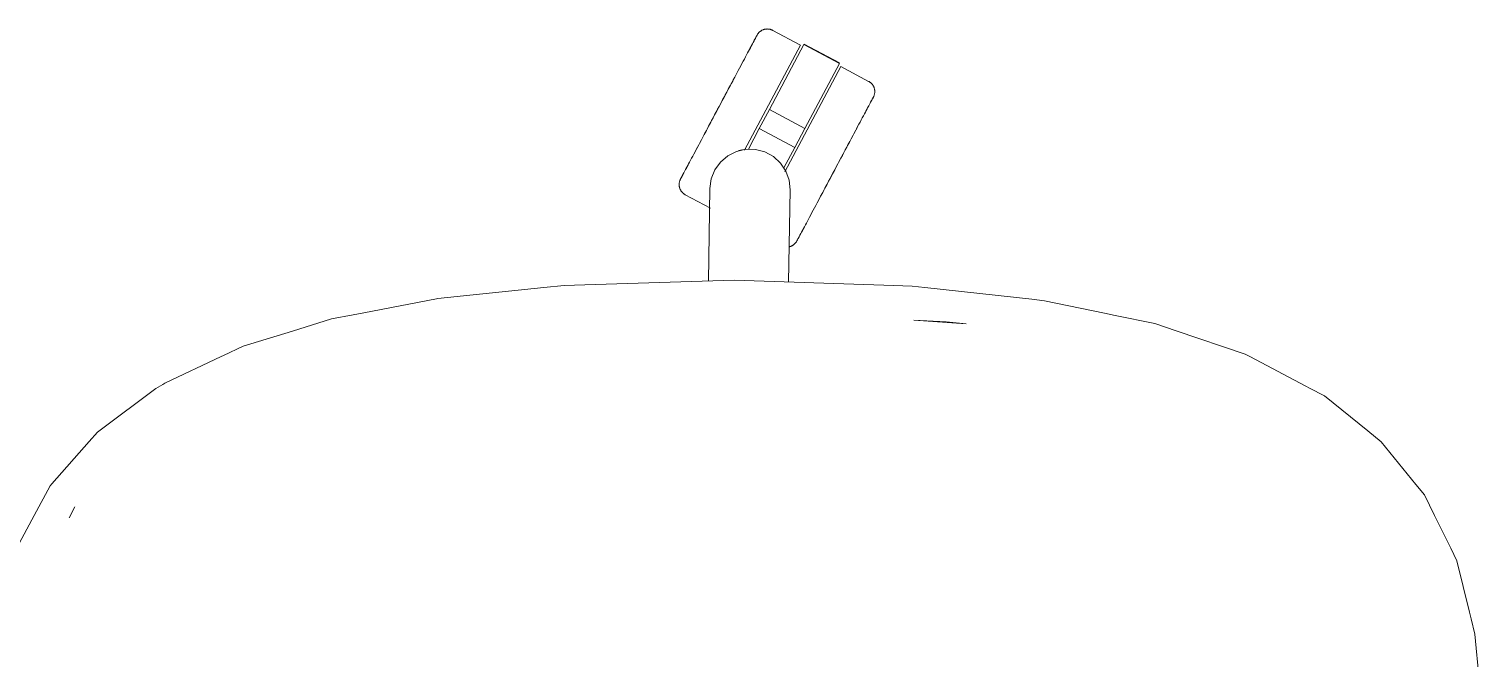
# Model space of a CAD drawing. Header units: millimetres. Extents: x 155927 to 317870, y -36033 to 97293.
# Drawn here: x 176672 to 177178, y 16929 to 17149 of the extents above; entities that cross this region are included whole.
import ezdxf

# ---------------------------------------------------------------- set-up
doc = ezdxf.new("R2010")
doc.units = ezdxf.units.MM
doc.header["$MEASUREMENT"] = 0
doc.layers.add('G-IMPT', color=8, linetype='CONTINUOUS', lineweight=9)
doc.layers.add('I-FURN', color=8, linetype='CONTINUOUS', lineweight=9)

msp = doc.modelspace()

# ---------------------------------------------------------------- linework, layer by layer
at = {"layer": 'G-IMPT'}
for p, q in [((176814.78, 17054.77), (176851.77, 17058.59)), ((176851.77, 17058.59), (176858.84, 17059.32)), ((176866.09, 17059.54), (176858.84, 17059.32)), ((176918.26, 17061.16), (176866.09, 17059.54)), ((176970.44, 17059.46), (176918.26, 17061.16)), ((176970.44, 17059.46), (176980.38, 17059.13)), ((176984.75, 17058.65), (176980.38, 17059.13)), ((176984.75, 17058.65), (177022.2, 17054.52)), ((176788.94, 17049.81), (176814.31, 17054.68)), ((176814.78, 17054.77), (176814.31, 17054.68)), ((177026.62, 17054.03), (177022.2, 17054.52)), ((177047.56, 17049.69), (177026.62, 17054.03)), ((176777.67, 17047.65), (176785.27, 17049.11)), ((176788.94, 17049.81), (176785.27, 17049.11)), ((177047.56, 17049.69), (177051.24, 17048.92)), ((177051.24, 17048.92), (177065.06, 17046.05)), ((176746.79, 17038.13), (176764.06, 17043.45)), ((176764.06, 17043.45), (176777.67, 17047.65)), ((176980.92, 17047.25), (176992.25, 17046.61)), ((176980.92, 17047.25), (176999.2, 17046)), ((176999.2, 17046), (176992.25, 17046.61)), ((177072.5, 17043.54), (177065.06, 17046.05)), ((177072.5, 17043.54), (177096.59, 17035.39)), ((176746.79, 17038.13), (176740.03, 17034.94)), ((176719.47, 17025.24), (176739.11, 17034.51)), ((176739.11, 17034.51), (176740.03, 17034.94)), ((177098.25, 17034.51), (177096.59, 17035.39)), ((177117.76, 17024.21), (177098.25, 17034.51)), ((176716.41, 17023.42), (176696.91, 17008.85)), ((176716.41, 17023.42), (176717.18, 17023.88)), ((176717.18, 17023.88), (176718.76, 17024.82)), ((176719.47, 17025.24), (176718.76, 17024.82)), ((177117.76, 17024.21), (177119.13, 17023.49)), ((177124.26, 17020.78), (177119.13, 17023.49)), ((177124.26, 17020.78), (177139.4, 17008.57)), ((176693.07, 17004.87), (176695.94, 17008.13)), ((176696.91, 17008.85), (176695.94, 17008.13)), ((177144.06, 17004.81), (177139.4, 17008.57)), ((176693.07, 17004.87), (176680.06, 16990.08)), ((177156.23, 16989.86), (177144.06, 17004.81)), ((176673.89, 16978.98), (176679.47, 16989.41)), ((176680.06, 16990.08), (176679.47, 16989.41)), ((177156.23, 16989.86), (177159.2, 16986.21)), ((176688.08, 16982.11), (176686.12, 16978.22)), ((176688.08, 16982.11), (176686.9, 16979.82)), ((177159.2, 16986.21), (177162.73, 16979.04)), ((176667.87, 16967.74), (176673.89, 16978.98)), ((176686.9, 16979.82), (176686.12, 16978.22)), ((177168.37, 16967.58), (177162.73, 16979.04)), ((177168.37, 16967.58), (177170.52, 16963.21)), ((177170.52, 16963.21), (177174.93, 16945.27)), ((177174.93, 16945.27), (177175.51, 16942.9)), ((177176.81, 16937.61), (177175.51, 16942.9)), ((177178.25, 16921.73), (177176.81, 16937.61))]:
    msp.add_line(p, q, dxfattribs=at)
at = {"layer": 'I-FURN'}
for p, q in [((176924.59, 17143.66), (176924.84, 17144.13)), ((176924.97, 17144.36), (176924.73, 17143.92)), ((176924.84, 17144.13), (176925.07, 17144.56)), ((176925.18, 17144.77), (176924.97, 17144.36)), ((176925.07, 17144.56), (176925.28, 17144.95)), ((176925.38, 17145.15), (176925.18, 17144.77)), ((176925.28, 17144.95), (176925.47, 17145.31)), ((176925.56, 17145.48), (176925.38, 17145.15)), ((176925.47, 17145.31), (176925.64, 17145.62)), ((176925.72, 17145.78), (176925.56, 17145.48)), ((176925.64, 17145.62), (176925.78, 17145.9)), ((176925.86, 17146.04), (176925.72, 17145.78)), ((176925.78, 17145.9), (176925.91, 17146.14)), ((176925.97, 17146.26), (176925.86, 17146.04)), ((176925.91, 17146.14), (176926.02, 17146.34)), ((176926.07, 17146.44), (176925.97, 17146.26)), ((176926.02, 17146.34), (176926.1, 17146.51)), ((176926.14, 17146.58), (176926.07, 17146.44)), ((176926.1, 17146.51), (176926.17, 17146.63)), ((176926.2, 17146.68), (176926.14, 17146.58)), ((176926.17, 17146.63), (176926.21, 17146.71)), ((176926.23, 17146.74), (176926.2, 17146.68)), ((176926.21, 17146.71), (176926.24, 17146.75)), ((176926.24, 17146.76), (176926.23, 17146.74)), ((176926.24, 17146.76), (176926.32, 17146.9)), ((176926.24, 17146.75), (176926.24, 17146.76)), ((176926.32, 17146.9), (176926.4, 17147.04)), ((176926.4, 17147.04), (176926.49, 17147.17)), ((176926.49, 17147.17), (176926.59, 17147.3)), ((176926.59, 17147.3), (176926.69, 17147.43)), ((176926.69, 17147.43), (176926.79, 17147.55)), ((176926.79, 17147.55), (176926.9, 17147.67)), ((176926.9, 17147.67), (176927.01, 17147.78)), ((176927.01, 17147.78), (176927.13, 17147.89)), ((176927.13, 17147.89), (176927.26, 17147.99)), ((176927.26, 17147.99), (176927.38, 17148.09)), ((176927.38, 17148.09), (176927.51, 17148.19)), ((176927.51, 17148.19), (176927.65, 17148.28)), ((176927.65, 17148.28), (176927.79, 17148.36)), ((176927.79, 17148.36), (176927.93, 17148.44)), ((176927.93, 17148.44), (176928.07, 17148.51)), ((176928.07, 17148.51), (176928.22, 17148.57)), ((176928.22, 17148.57), (176928.37, 17148.63)), ((176928.37, 17148.63), (176928.52, 17148.69)), ((176928.52, 17148.69), (176928.68, 17148.74)), ((176928.68, 17148.74), (176928.83, 17148.78)), ((176928.83, 17148.78), (176928.99, 17148.81)), ((176928.99, 17148.81), (176929.15, 17148.84)), ((176929.15, 17148.84), (176929.31, 17148.87)), ((176929.31, 17148.87), (176929.47, 17148.88)), ((176929.47, 17148.88), (176929.63, 17148.89)), ((176929.63, 17148.89), (176929.79, 17148.9)), ((176929.79, 17148.9), (176929.95, 17148.89)), ((176929.95, 17148.89), (176930.11, 17148.88)), ((176930.11, 17148.88), (176930.27, 17148.87)), ((176930.27, 17148.87), (176930.43, 17148.85)), ((176930.43, 17148.85), (176930.59, 17148.82)), ((176930.59, 17148.82), (176930.75, 17148.78)), ((176930.75, 17148.78), (176930.9, 17148.74)), ((176930.9, 17148.74), (176931.06, 17148.69)), ((176931.06, 17148.69), (176931.21, 17148.64)), ((176931.21, 17148.64), (176931.36, 17148.58)), ((176931.36, 17148.58), (176931.51, 17148.52)), ((176931.51, 17148.52), (176931.65, 17148.44)), ((176931.65, 17148.44), (176931.69, 17148.42)), ((176941.37, 17143.27), (176931.69, 17148.42)), ((176922.18, 17139.13), (176921.79, 17138.4)), ((176921.85, 17106.56), (176941.37, 17143.27)), ((176922.56, 17139.84), (176922.18, 17139.13)), ((176922.92, 17140.52), (176922.56, 17139.84)), ((176923.27, 17141.17), (176922.92, 17140.52)), ((176923.59, 17141.78), (176923.27, 17141.17)), ((176923.9, 17142.37), (176923.59, 17141.78)), ((176923.74, 17142.06), (176924.04, 17142.62)), ((176924.2, 17142.92), (176923.9, 17142.37)), ((176924.04, 17142.62), (176924.33, 17143.16)), ((176924.47, 17143.43), (176924.2, 17142.92)), ((176924.33, 17143.16), (176924.59, 17143.66)), ((176924.73, 17143.92), (176924.47, 17143.43)), ((176930.53, 17120.75), (176942.61, 17143.46)), ((176942.61, 17143.46), (176954.97, 17136.89)), ((176955.06, 17137.06), (176942.7, 17143.63)), ((176919.64, 17134.35), (176919.17, 17133.47)), ((176920.09, 17135.2), (176919.64, 17134.35)), ((176920.54, 17136.04), (176920.09, 17135.2)), ((176920.97, 17136.85), (176920.54, 17136.04)), ((176921.39, 17137.64), (176920.97, 17136.85)), ((176921.79, 17138.4), (176921.39, 17137.64)), ((176935.96, 17099.01), (176955.5, 17135.76)), ((176954.97, 17136.89), (176942.89, 17114.18)), ((176965.19, 17130.61), (176955.5, 17135.76)), ((176916.7, 17128.83), (176916.19, 17127.86)), ((176916.43, 17128.31), (176916.94, 17129.27)), ((176917.21, 17129.78), (176916.7, 17128.83)), ((176916.94, 17129.27), (176917.45, 17130.22)), ((176917.72, 17130.73), (176917.21, 17129.78)), ((176917.45, 17130.22), (176917.94, 17131.16)), ((176918.21, 17131.66), (176917.72, 17130.73)), ((176917.94, 17131.16), (176918.43, 17132.08)), ((176918.7, 17132.57), (176918.21, 17131.66)), ((176918.43, 17132.08), (176918.92, 17132.99)), ((176919.17, 17133.47), (176918.7, 17132.57)), ((176965.19, 17130.61), (176965.33, 17130.53)), ((176965.33, 17130.53), (176965.47, 17130.45)), ((176965.47, 17130.45), (176965.6, 17130.36)), ((176965.6, 17130.36), (176965.73, 17130.27)), ((176965.73, 17130.27), (176965.86, 17130.17)), ((176965.86, 17130.17), (176965.98, 17130.06)), ((176965.98, 17130.06), (176966.1, 17129.95)), ((176966.1, 17129.95), (176966.21, 17129.84)), ((176966.21, 17129.84), (176966.32, 17129.72)), ((176966.32, 17129.72), (176966.42, 17129.59)), ((176966.42, 17129.59), (176966.52, 17129.47)), ((176966.52, 17129.47), (176966.62, 17129.34)), ((176966.62, 17129.34), (176966.71, 17129.2)), ((176966.71, 17129.2), (176966.79, 17129.06)), ((176966.79, 17129.06), (176966.87, 17128.92)), ((176966.87, 17128.92), (176966.94, 17128.78)), ((176914.08, 17123.9), (176913.55, 17122.9)), ((176913.8, 17123.36), (176914.33, 17124.36)), ((176914.62, 17124.9), (176914.08, 17123.9)), ((176914.33, 17124.36), (176914.86, 17125.36)), ((176915.14, 17125.89), (176914.62, 17124.9)), ((176914.86, 17125.36), (176915.39, 17126.35)), ((176915.67, 17126.88), (176915.14, 17125.89)), ((176915.39, 17126.35), (176915.91, 17127.33)), ((176916.19, 17127.86), (176915.67, 17126.88)), ((176915.91, 17127.33), (176916.43, 17128.31)), ((176966.18, 17123.89), (176966, 17123.55)), ((176966.08, 17123.71), (176966.25, 17124.03)), ((176966.33, 17124.18), (176966.18, 17123.89)), ((176966.25, 17124.03), (176966.4, 17124.31)), ((176966.47, 17124.44), (176966.33, 17124.18)), ((176966.4, 17124.31), (176966.53, 17124.55)), ((176966.59, 17124.66), (176966.47, 17124.44)), ((176966.53, 17124.55), (176966.63, 17124.75)), ((176966.68, 17124.84), (176966.59, 17124.66)), ((176966.63, 17124.75), (176966.72, 17124.91)), ((176966.76, 17124.98), (176966.68, 17124.84)), ((176966.72, 17124.91), (176966.79, 17125.03)), ((176966.81, 17125.08), (176966.76, 17124.98)), ((176966.79, 17125.03), (176966.83, 17125.11)), ((176966.84, 17125.14), (176966.81, 17125.08)), ((176966.83, 17125.11), (176966.85, 17125.16)), ((176966.85, 17125.16), (176966.84, 17125.14)), ((176966.87, 17125.2), (176966.85, 17125.16)), ((176966.85, 17125.16), (176966.85, 17125.16)), ((176966.95, 17125.34), (176966.87, 17125.2)), ((176966.94, 17128.78), (176967, 17128.63)), ((176967.01, 17125.49), (176966.95, 17125.34)), ((176967, 17128.63), (176967.06, 17128.48)), ((176967.07, 17125.64), (176967.01, 17125.49)), ((176967.06, 17128.48), (176967.12, 17128.33)), ((176967.12, 17125.79), (176967.07, 17125.64)), ((176967.12, 17128.33), (176967.17, 17128.18)), ((176967.17, 17125.95), (176967.12, 17125.79)), ((176967.17, 17128.18), (176967.21, 17128.02)), ((176967.21, 17126.1), (176967.17, 17125.95)), ((176967.21, 17128.02), (176967.24, 17127.86)), ((176967.25, 17126.26), (176967.21, 17126.1)), ((176967.24, 17127.86), (176967.27, 17127.7)), ((176967.28, 17126.42), (176967.25, 17126.26)), ((176967.27, 17127.7), (176967.3, 17127.54)), ((176967.3, 17126.58), (176967.28, 17126.42)), ((176967.3, 17127.54), (176967.31, 17127.38)), ((176967.31, 17126.74), (176967.3, 17126.58)), ((176967.31, 17127.38), (176967.32, 17127.22)), ((176967.32, 17126.9), (176967.31, 17126.74)), ((176967.32, 17127.22), (176967.33, 17127.06)), ((176967.33, 17127.06), (176967.32, 17126.9)), ((176911.42, 17118.88), (176910.89, 17117.88)), ((176911.13, 17118.34), (176911.66, 17119.34)), ((176911.95, 17119.88), (176911.42, 17118.88)), ((176911.66, 17119.34), (176912.19, 17120.34)), ((176912.48, 17120.89), (176911.95, 17119.88)), ((176912.19, 17120.34), (176912.73, 17121.35)), ((176913.02, 17121.89), (176912.48, 17120.89)), ((176912.73, 17121.35), (176913.26, 17122.35)), ((176913.55, 17122.9), (176913.02, 17121.89)), ((176913.26, 17122.35), (176913.8, 17123.36)), ((176927, 17114.11), (176930.53, 17120.75)), ((176930.53, 17120.75), (176942.89, 17114.18)), ((176963.34, 17118.56), (176963.7, 17119.22)), ((176963.7, 17119.22), (176964.03, 17119.86)), ((176964.03, 17119.86), (176964.35, 17120.46)), ((176964.52, 17120.77), (176964.21, 17120.19)), ((176964.35, 17120.46), (176964.66, 17121.03)), ((176964.81, 17121.32), (176964.52, 17120.77)), ((176964.66, 17121.03), (176964.94, 17121.56)), ((176965.09, 17121.84), (176964.81, 17121.32)), ((176964.94, 17121.56), (176965.21, 17122.07)), ((176965.34, 17122.32), (176965.09, 17121.84)), ((176965.21, 17122.07), (176965.46, 17122.53)), ((176965.58, 17122.77), (176965.34, 17122.32)), ((176965.46, 17122.53), (176965.68, 17122.96)), ((176965.8, 17123.18), (176965.58, 17122.77)), ((176965.68, 17122.96), (176965.89, 17123.35)), ((176966, 17123.55), (176965.8, 17123.18)), ((176965.89, 17123.35), (176966.08, 17123.71)), ((176908.81, 17113.97), (176908.3, 17113.02)), ((176908.53, 17113.46), (176909.04, 17114.41)), ((176909.32, 17114.93), (176908.81, 17113.97)), ((176909.04, 17114.41), (176909.56, 17115.38)), ((176909.84, 17115.91), (176909.32, 17114.93)), ((176909.56, 17115.38), (176910.08, 17116.36)), ((176910.36, 17116.89), (176909.84, 17115.91)), ((176910.08, 17116.36), (176910.6, 17117.35)), ((176910.89, 17117.88), (176910.36, 17116.89)), ((176910.6, 17117.35), (176911.13, 17118.34)), ((176923.2, 17106.96), (176927, 17114.11)), ((176927, 17114.11), (176939.36, 17107.54)), ((176942.89, 17114.18), (176939.36, 17107.54)), ((176960.71, 17113.61), (176960.25, 17112.75)), ((176960.47, 17113.15), (176960.92, 17113.99)), ((176961.15, 17114.44), (176960.71, 17113.61)), ((176960.92, 17113.99), (176961.35, 17114.82)), ((176961.35, 17114.82), (176961.78, 17115.62)), ((176961.78, 17115.62), (176962.19, 17116.39)), ((176962.19, 17116.39), (176962.59, 17117.14)), ((176962.59, 17117.14), (176962.98, 17117.87)), ((176962.98, 17117.87), (176963.34, 17118.56)), ((176905.65, 17108.04), (176906.11, 17108.9)), ((176906.36, 17109.37), (176905.9, 17108.5)), ((176906.11, 17108.9), (176906.57, 17109.77)), ((176906.83, 17110.25), (176906.36, 17109.37)), ((176906.57, 17109.77), (176907.05, 17110.67)), ((176907.31, 17111.16), (176906.83, 17110.25)), ((176907.05, 17110.67), (176907.54, 17111.58)), ((176907.8, 17112.08), (176907.31, 17111.16)), ((176907.54, 17111.58), (176908.03, 17112.51)), ((176908.3, 17113.02), (176907.8, 17112.08)), ((176908.03, 17112.51), (176908.53, 17113.46)), ((176957.56, 17107.67), (176958.06, 17108.63)), ((176958.33, 17109.13), (176957.83, 17108.19)), ((176958.06, 17108.63), (176958.56, 17109.56)), ((176958.83, 17110.06), (176958.33, 17109.13)), ((176958.56, 17109.56), (176959.05, 17110.49)), ((176959.31, 17110.98), (176958.83, 17110.06)), ((176959.05, 17110.49), (176959.53, 17111.39)), ((176959.79, 17111.87), (176959.31, 17110.98)), ((176959.53, 17111.39), (176960, 17112.28)), ((176960.25, 17112.75), (176959.79, 17111.87)), ((176960, 17112.28), (176960.47, 17113.15)), ((176903.39, 17103.78), (176903.02, 17103.08)), ((176903.77, 17104.5), (176903.39, 17103.78)), ((176904.17, 17105.25), (176903.77, 17104.5)), ((176904.58, 17106.03), (176904.17, 17105.25)), ((176905.01, 17106.83), (176904.58, 17106.03)), ((176905.45, 17107.65), (176905.01, 17106.83)), ((176905.21, 17107.2), (176905.65, 17108.04)), ((176905.9, 17108.5), (176905.45, 17107.65)), ((176913.48, 17102.44), (176916.04, 17104.63)), ((176916.04, 17104.63), (176919.05, 17106.14)), ((176919.05, 17106.14), (176922.34, 17106.89)), ((176922.34, 17106.89), (176925.72, 17106.84)), ((176925.72, 17106.84), (176928.98, 17105.97)), ((176928.98, 17105.97), (176931.94, 17104.35)), ((176931.94, 17104.35), (176934.42, 17102.07)), ((176939.36, 17107.54), (176935.56, 17100.39)), ((176954.94, 17102.76), (176955.48, 17103.76)), ((176955.76, 17104.3), (176955.23, 17103.3)), ((176955.48, 17103.76), (176956, 17104.75)), ((176956.28, 17105.28), (176955.76, 17104.3)), ((176956, 17104.75), (176956.53, 17105.74)), ((176956.81, 17106.26), (176956.28, 17105.28)), ((176956.53, 17105.74), (176957.04, 17106.71)), ((176957.32, 17107.23), (176956.81, 17106.26)), ((176957.04, 17106.71), (176957.56, 17107.67)), ((176957.83, 17108.19), (176957.32, 17107.23)), ((176900.36, 17098.09), (176900.56, 17098.47)), ((176900.68, 17098.68), (176900.47, 17098.29)), ((176900.56, 17098.47), (176900.78, 17098.88)), ((176900.91, 17099.11), (176900.68, 17098.68)), ((176900.78, 17098.88), (176901.02, 17099.32)), ((176901.15, 17099.58), (176900.91, 17099.11)), ((176901.02, 17099.32), (176901.27, 17099.81)), ((176901.42, 17100.08), (176901.15, 17099.58)), ((176901.27, 17099.81), (176901.55, 17100.32)), ((176901.7, 17100.62), (176901.42, 17100.08)), ((176901.55, 17100.32), (176901.84, 17100.87)), ((176902.01, 17101.18), (176901.7, 17100.62)), ((176901.84, 17100.87), (176902.15, 17101.46)), ((176902.33, 17101.79), (176902.01, 17101.18)), ((176902.66, 17102.42), (176902.33, 17101.79)), ((176903.02, 17103.08), (176902.66, 17102.42)), ((176910.26, 17096.56), (176911.51, 17099.69)), ((176911.51, 17099.69), (176913.48, 17102.44)), ((176934.42, 17102.07), (176936.29, 17099.26)), ((176936.29, 17099.26), (176937.43, 17096.09)), ((176952.28, 17097.75), (176952.81, 17098.75)), ((176953.1, 17099.29), (176952.56, 17098.29)), ((176952.81, 17098.75), (176953.34, 17099.75)), ((176953.63, 17100.3), (176953.1, 17099.29)), ((176953.34, 17099.75), (176953.88, 17100.76)), ((176954.17, 17101.3), (176953.63, 17100.3)), ((176953.88, 17100.76), (176954.41, 17101.76)), ((176954.7, 17102.3), (176954.17, 17101.3)), ((176954.41, 17101.76), (176954.94, 17102.76)), ((176955.23, 17103.3), (176954.7, 17102.3)), ((176899.04, 17094.74), (176899.05, 17094.9)), ((176899.04, 17094.58), (176899.04, 17094.74)), ((176899.04, 17094.42), (176899.04, 17094.58)), ((176899.05, 17094.26), (176899.04, 17094.42)), ((176899.05, 17094.9), (176899.06, 17095.06)), ((176899.07, 17094.1), (176899.05, 17094.26)), ((176899.06, 17095.06), (176899.09, 17095.22)), ((176899.09, 17093.94), (176899.07, 17094.1)), ((176899.09, 17095.22), (176899.11, 17095.38)), ((176899.12, 17093.78), (176899.09, 17093.94)), ((176899.11, 17095.38), (176899.15, 17095.54)), ((176899.15, 17093.62), (176899.12, 17093.78)), ((176899.15, 17095.54), (176899.19, 17095.7)), ((176899.19, 17093.47), (176899.15, 17093.62)), ((176899.19, 17095.7), (176899.24, 17095.85)), ((176899.24, 17093.31), (176899.19, 17093.47)), ((176899.24, 17095.85), (176899.29, 17096)), ((176899.29, 17096), (176899.35, 17096.15)), ((176899.35, 17096.15), (176899.42, 17096.3)), ((176899.42, 17096.3), (176899.49, 17096.44)), ((176899.49, 17096.44), (176899.51, 17096.48)), ((176899.53, 17096.53), (176899.51, 17096.49)), ((176899.51, 17096.48), (176899.52, 17096.5)), ((176899.51, 17096.49), (176899.51, 17096.48)), ((176899.52, 17096.5), (176899.55, 17096.56)), ((176899.58, 17096.61), (176899.53, 17096.53)), ((176899.55, 17096.56), (176899.6, 17096.66)), ((176899.64, 17096.73), (176899.58, 17096.61)), ((176899.6, 17096.66), (176899.68, 17096.8)), ((176899.73, 17096.9), (176899.64, 17096.73)), ((176899.68, 17096.8), (176899.77, 17096.98)), ((176899.83, 17097.1), (176899.73, 17096.9)), ((176899.77, 17096.98), (176899.89, 17097.2)), ((176899.96, 17097.34), (176899.83, 17097.1)), ((176899.89, 17097.2), (176900.03, 17097.46)), ((176900.11, 17097.62), (176899.96, 17097.34)), ((176900.03, 17097.46), (176900.19, 17097.76)), ((176900.28, 17097.94), (176900.11, 17097.62)), ((176900.19, 17097.76), (176900.36, 17098.09)), ((176900.47, 17098.29), (176900.28, 17097.94)), ((176909.8, 17093.22), (176910.26, 17096.56)), ((176937.43, 17096.09), (176937.78, 17092.73)), ((176949.66, 17092.82), (176950.17, 17093.79)), ((176950.45, 17094.31), (176949.93, 17093.34)), ((176950.17, 17093.79), (176950.69, 17094.76)), ((176950.97, 17095.3), (176950.45, 17094.31)), ((176950.69, 17094.76), (176951.22, 17095.75)), ((176951.5, 17096.29), (176950.97, 17095.3)), ((176951.22, 17095.75), (176951.75, 17096.75)), ((176952.03, 17097.28), (176951.5, 17096.29)), ((176951.75, 17096.75), (176952.28, 17097.75)), ((176952.56, 17098.29), (176952.03, 17097.28)), ((176899.3, 17093.16), (176899.24, 17093.31)), ((176899.36, 17093.01), (176899.3, 17093.16)), ((176899.42, 17092.87), (176899.36, 17093.01)), ((176899.49, 17092.72), (176899.42, 17092.87)), ((176899.57, 17092.58), (176899.49, 17092.72)), ((176899.66, 17092.44), (176899.57, 17092.58)), ((176899.74, 17092.31), (176899.66, 17092.44)), ((176899.84, 17092.18), (176899.74, 17092.31)), ((176899.94, 17092.05), (176899.84, 17092.18)), ((176900.04, 17091.93), (176899.94, 17092.05)), ((176900.15, 17091.81), (176900.04, 17091.93)), ((176900.26, 17091.69), (176900.15, 17091.81)), ((176900.38, 17091.58), (176900.26, 17091.69)), ((176900.5, 17091.48), (176900.38, 17091.58)), ((176900.63, 17091.38), (176900.5, 17091.48)), ((176900.76, 17091.28), (176900.63, 17091.38)), ((176900.9, 17091.19), (176900.76, 17091.28)), ((176901.03, 17091.11), (176900.9, 17091.19)), ((176901.17, 17091.03), (176901.03, 17091.11)), ((176901.17, 17091.03), (176910.01, 17086.33)), ((176909.23, 17060.88), (176909.8, 17093.22)), ((176937.78, 17092.73), (176937.22, 17060.54)), ((176947.19, 17088.18), (176947.67, 17089.07)), ((176947.93, 17089.56), (176947.44, 17088.66)), ((176947.67, 17089.07), (176948.15, 17089.99)), ((176948.42, 17090.49), (176947.93, 17089.56)), ((176948.15, 17089.99), (176948.65, 17090.92)), ((176948.92, 17091.42), (176948.42, 17090.49)), ((176948.65, 17090.92), (176949.15, 17091.86)), ((176949.42, 17092.38), (176948.92, 17091.42)), ((176949.15, 17091.86), (176949.66, 17092.82)), ((176949.93, 17093.34), (176949.42, 17092.38)), ((176944.18, 17082.51), (176944.57, 17083.25)), ((176944.57, 17083.25), (176944.97, 17084.01)), ((176944.97, 17084.01), (176945.39, 17084.8)), ((176945.39, 17084.8), (176945.82, 17085.61)), ((176945.82, 17085.61), (176946.27, 17086.44)), ((176946.27, 17086.44), (176946.72, 17087.3)), ((176946.72, 17087.3), (176947.19, 17088.18)), ((176941.63, 17077.73), (176941.89, 17078.21)), ((176942.04, 17078.48), (176941.77, 17077.98)), ((176941.89, 17078.21), (176942.16, 17078.73)), ((176942.32, 17079.02), (176942.04, 17078.48)), ((176942.16, 17078.73), (176942.46, 17079.28)), ((176942.62, 17079.59), (176942.32, 17079.02)), ((176942.46, 17079.28), (176942.77, 17079.86)), ((176942.77, 17079.86), (176943.1, 17080.48)), ((176943.1, 17080.48), (176943.44, 17081.13)), ((176943.44, 17081.13), (176943.8, 17081.8)), ((176943.8, 17081.8), (176944.18, 17082.51)), ((176938.29, 17073.14), (176938.14, 17073.07)), ((176938.43, 17073.21), (176938.29, 17073.14)), ((176938.57, 17073.29), (176938.43, 17073.21)), ((176938.71, 17073.37), (176938.57, 17073.29)), ((176938.85, 17073.46), (176938.71, 17073.37)), ((176938.98, 17073.55), (176938.85, 17073.46)), ((176939.1, 17073.65), (176938.98, 17073.55)), ((176939.23, 17073.75), (176939.1, 17073.65)), ((176939.35, 17073.86), (176939.23, 17073.75)), ((176939.46, 17073.98), (176939.35, 17073.86)), ((176939.57, 17074.1), (176939.46, 17073.98)), ((176939.68, 17074.22), (176939.57, 17074.1)), ((176939.78, 17074.34), (176939.68, 17074.22)), ((176939.87, 17074.47), (176939.78, 17074.34)), ((176939.96, 17074.61), (176939.87, 17074.47)), ((176940.04, 17074.75), (176939.96, 17074.61)), ((176940.12, 17074.89), (176940.04, 17074.75)), ((176940.12, 17074.89), (176940.13, 17074.91)), ((176940.13, 17074.89), (176940.12, 17074.89)), ((176940.13, 17074.91), (176940.17, 17074.97)), ((176940.15, 17074.93), (176940.13, 17074.89)), ((176940.19, 17075.02), (176940.15, 17074.93)), ((176940.17, 17074.97), (176940.22, 17075.07)), ((176940.26, 17075.14), (176940.19, 17075.02)), ((176940.22, 17075.07), (176940.29, 17075.21)), ((176940.34, 17075.3), (176940.26, 17075.14)), ((176940.29, 17075.21), (176940.39, 17075.39)), ((176940.45, 17075.5), (176940.34, 17075.3)), ((176940.39, 17075.39), (176940.51, 17075.61)), ((176940.58, 17075.74), (176940.45, 17075.5)), ((176940.51, 17075.61), (176940.64, 17075.87)), ((176940.73, 17076.02), (176940.58, 17075.74)), ((176940.64, 17075.87), (176940.8, 17076.16)), ((176940.89, 17076.34), (176940.73, 17076.02)), ((176940.8, 17076.16), (176940.98, 17076.5)), ((176941.08, 17076.7), (176940.89, 17076.34)), ((176940.98, 17076.5), (176941.18, 17076.87)), ((176941.29, 17077.09), (176941.08, 17076.7)), ((176941.18, 17076.87), (176941.4, 17077.28)), ((176941.52, 17077.52), (176941.29, 17077.09)), ((176941.4, 17077.28), (176941.63, 17077.73)), ((176941.77, 17077.98), (176941.52, 17077.52)), ((176937.53, 17072.87), (176937.37, 17072.83)), ((176937.69, 17072.91), (176937.53, 17072.87)), ((176937.84, 17072.96), (176937.69, 17072.91)), ((176937.99, 17073.01), (176937.84, 17072.96)), ((176938.14, 17073.07), (176937.99, 17073.01))]:
    msp.add_line(p, q, dxfattribs=at)
msp.add_arc((176923.79, 17093.16), 13.81, 102.3473, 107.336, dxfattribs=at)
msp.add_open_spline([(176920.15, 17106.49), (176920.57, 17106.6), (176921, 17106.67), (176921.44, 17106.73)], degree=3, dxfattribs=at)

doc.saveas('drawing.dxf')
